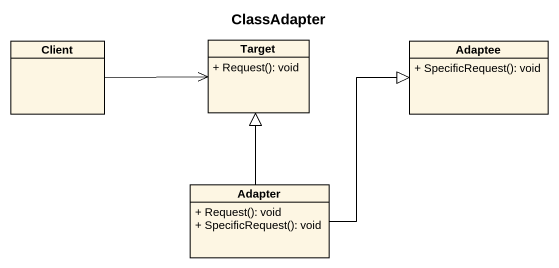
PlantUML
@startuml
title ClassAdapter
hide circle
hide empty members
skinparam classAttributeIconSize 0
class Client
class Target {
  + Request(): void
}
class Adaptee {
  + SpecificRequest(): void
}
class Adapter {
  + Request(): void
  + SpecificRequest(): void
}
Client -right-> Target
Adapter -up-|> Target
Adapter -up-|> Adaptee
@enduml
